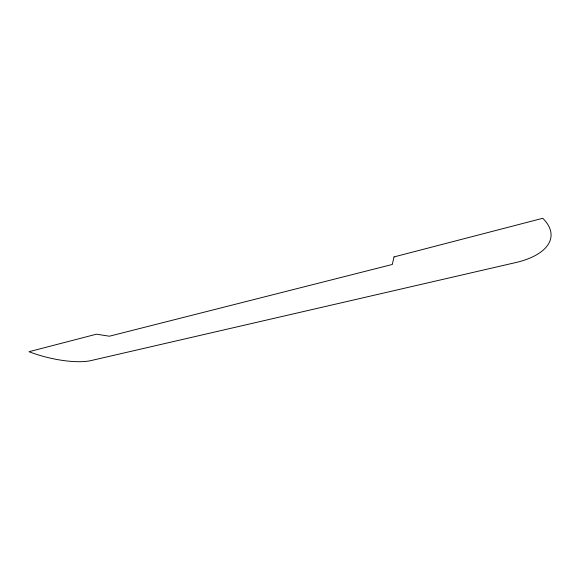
<?xml version="1.0" encoding="UTF-8"?>
<svg xmlns="http://www.w3.org/2000/svg" width="580" height="580" viewBox="0 0 580 580"><rect width="100%" height="100%" fill="white"/><g stroke="black" fill="none" stroke-linecap="round" stroke-linejoin="round"><path stroke-width="0.87" d="M394.016 256.918L392.298 264.465L109.381 336.212L96.483 334.189L29 351.712A50.902 15.653 13.9 0 0 92.111 360.325L513.59 263.059A77.604 35.605 4.8 0 0 542.75 218.29L394.016 256.918"/></g></svg>
